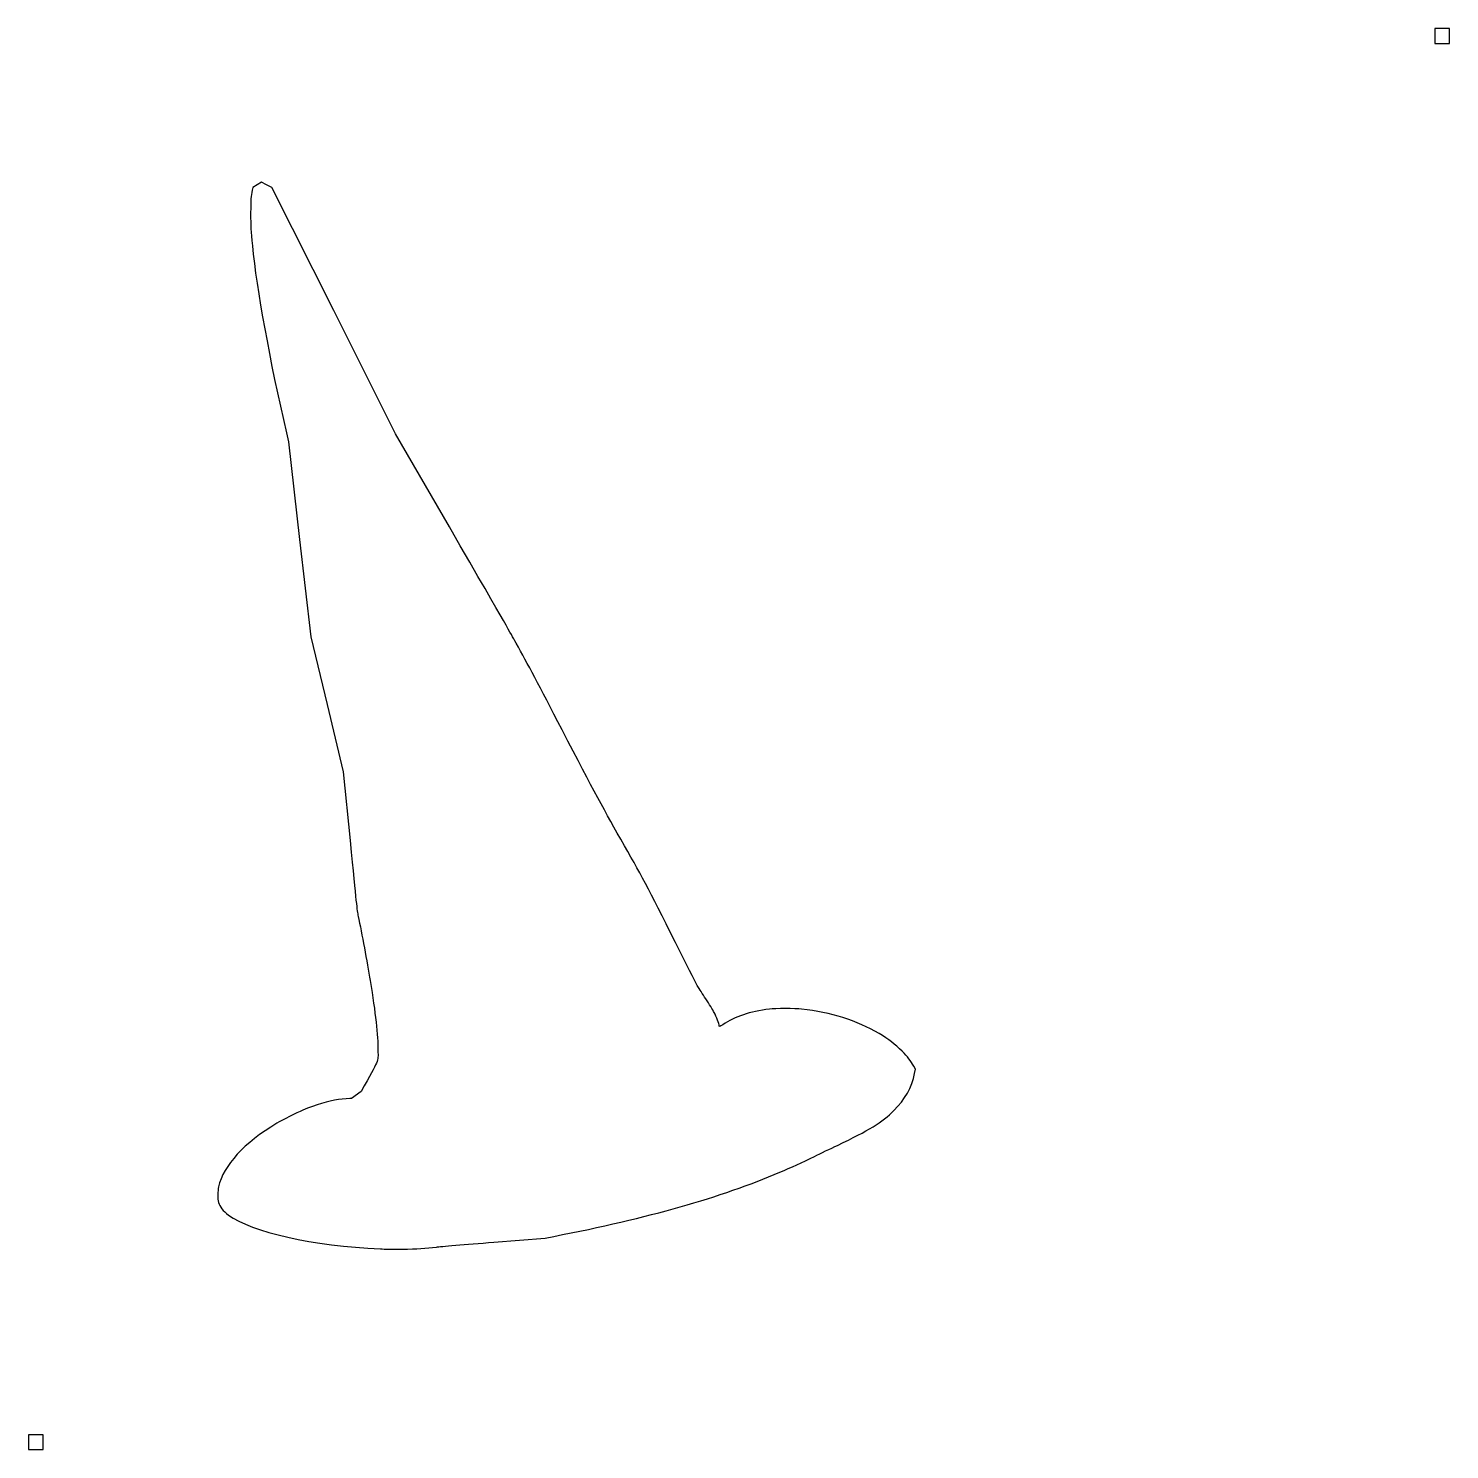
# Model space of a CAD drawing. Header units: centimetres. Extents: x -14.3 to 14.3, y -14.3 to 14.3.
import ezdxf

# ---------------------------------------------------------------- set-up
doc = ezdxf.new("R2010")
doc.units = ezdxf.units.CM
doc.header["$MEASUREMENT"] = 0
doc.layers.add('Layer 1', color=7, linetype='Continuous')

msp = doc.modelspace()

# ---------------------------------------------------------------- linework, layer by layer
at = {"layer": 'Layer 1'}
for points in [[(13.99164, 13.98748), (14.2869, 13.98748), (14.2869, 14.28752), (13.99164, 14.28752), (13.99164, 13.98748)], [(-14.2875, -14.2875), (-13.98984, -14.2875), (-13.98984, -13.98984), (-14.2875, -13.98984), (-14.2875, -14.2875)]]:
    msp.add_lwpolyline(points, close=True, dxfattribs=at)
msp.add_open_spline([(-7.2104, -10.25281), (-8.56451, -10.19222), (-9.80164, -9.91615), (-10.26318, -9.57156), (-10.26318, -9.57156), (-10.37427, -9.48862), (-10.44244, -9.40335), (-10.46615, -9.31766), (-10.46615, -9.31766), (-10.48379, -9.25397), (-10.48313, -9.08277), (-10.46495, -9.00467), (-10.46495, -9.00467), (-10.3639, -8.57041), (-9.95236, -8.1212), (-9.29453, -7.72711), (-9.29453, -7.72711), (-9.17935, -7.6581), (-8.89562, -7.51605), (-8.76975, -7.46437), (-8.76975, -7.46437), (-8.5108, -7.35805), (-8.2623, -7.28399), (-8.0538, -7.25099), (-8.0538, -7.25099), (-7.97406, -7.23838), (-7.79832, -7.22224), (-7.79347, -7.22709), (-7.79347, -7.22709), (-7.79347, -7.22709), (-7.59882, -7.08796), (-7.59882, -7.08796), (-7.59882, -7.08796), (-7.22748, -6.42294), (-7.25928, -6.49988), (-7.25918, -6.26596), (-7.25918, -6.26596), (-7.25907, -5.95884), (-7.30913, -5.5112), (-7.41657, -4.85889), (-7.41657, -4.85889), (-7.47811, -4.48524), (-7.58561, -3.90558), (-7.65641, -3.56568), (-7.65641, -3.56568), (-7.68337, -3.43625), (-7.69439, -3.33458), (-7.82147, -2.04381), (-7.82147, -2.04381), (-7.82147, -2.04381), (-7.95764, -0.66064), (-7.95764, -0.66064), (-7.95764, -0.66064), (-7.95764, -0.66064), (-8.28365, 0.6962), (-8.28365, 0.6962), (-8.28365, 0.6962), (-8.28365, 0.6962), (-8.60966, 2.05305), (-8.60966, 2.05305), (-8.60966, 2.05305), (-8.60966, 2.05305), (-8.83382, 4.01357), (-8.83382, 4.01357), (-8.83382, 4.01357), (-8.83382, 4.01357), (-9.05798, 5.9741), (-9.05798, 5.9741), (-9.05798, 5.9741), (-9.05798, 5.9741), (-9.09978, 6.15403), (-9.09978, 6.15403), (-9.09978, 6.15403), (-9.43592, 7.60068), (-9.6985, 9.04291), (-9.78499, 9.91746), (-9.78499, 9.91746), (-9.81534, 10.22438), (-9.81931, 10.30099), (-9.81917, 10.57719), (-9.81917, 10.57719), (-9.81903, 10.85581), (-9.81583, 10.90286), (-9.7882, 11.03291), (-9.7882, 11.03291), (-9.7882, 11.03291), (-9.77579, 11.0913), (-9.77579, 11.0913), (-9.77579, 11.0913), (-9.77579, 11.0913), (-9.68947, 11.14306), (-9.68947, 11.14306), (-9.68947, 11.14306), (-9.68947, 11.14306), (-9.60315, 11.19483), (-9.60315, 11.19483), (-9.60315, 11.19483), (-9.60315, 11.19483), (-9.49862, 11.1409), (-9.49862, 11.1409), (-9.49862, 11.1409), (-9.49862, 11.1409), (-9.39408, 11.08698), (-9.39408, 11.08698), (-9.39408, 11.08698), (-9.39408, 11.08698), (-8.14929, 8.61301), (-8.14929, 8.61301), (-8.14929, 8.61301), (-8.14929, 8.61301), (-6.90451, 6.13903), (-6.90451, 6.13903), (-6.90451, 6.13903), (-6.90451, 6.13903), (-5.82342, 4.26481), (-5.82342, 4.26481), (-5.82342, 4.26481), (-4.57428, 2.09924), (-4.62623, 2.18967), (-4.47983, 1.92579), (-4.47983, 1.92579), (-4.24762, 1.50719), (-4.02489, 1.08711), (-3.55569, 0.18276), (-3.55569, 0.18276), (-2.9114, -1.05907), (-2.70791, -1.4374), (-2.30368, -2.14502), (-2.30368, -2.14502), (-1.9291, -2.80071), (-1.77095, -3.10186), (-1.16897, -4.30574), (-1.16897, -4.30574), (-1.00216, -4.63936), (-0.8479, -4.9424), (-0.82619, -4.97916), (-0.82619, -4.97916), (-0.80447, -5.01593), (-0.73228, -5.12704), (-0.66576, -5.22609), (-0.66576, -5.22609), (-0.59925, -5.32513), (-0.52377, -5.44755), (-0.49804, -5.49813), (-0.49804, -5.49813), (-0.45407, -5.58456), (-0.39948, -5.73084), (-0.39948, -5.76225), (-0.39948, -5.76225), (-0.39948, -5.78754), (-0.38796, -5.78466), (-0.32767, -5.74431), (-0.32767, -5.74431), (-0.08364, -5.58096), (0.22061, -5.47956), (0.6126, -5.43092), (0.6126, -5.43092), (0.7162, -5.41807), (1.14066, -5.41806), (1.25733, -5.43091), (1.25733, -5.43091), (1.8464, -5.49578), (2.37026, -5.66112), (2.8161, -5.92291), (2.8161, -5.92291), (3.01043, -6.03701), (3.13749, -6.13428), (3.28149, -6.27916), (3.28149, -6.27916), (3.38723, -6.38556), (3.45401, -6.4723), (3.51182, -6.57836), (3.51182, -6.57836), (3.51182, -6.57836), (3.54612, -6.64128), (3.54612, -6.64128), (3.54612, -6.64128), (3.54612, -6.64128), (3.52969, -6.72468), (3.52969, -6.72468), (3.52969, -6.72468), (3.47483, -7.00325), (3.33869, -7.24795), (3.11525, -7.46955), (3.11525, -7.46955), (2.87643, -7.70642), (2.61153, -7.86973), (1.97703, -8.17126), (1.97703, -8.17126), (1.84302, -8.23494), (1.63723, -8.33426), (1.51972, -8.39196), (1.51972, -8.39196), (1.27577, -8.51176), (1.04465, -8.61793), (0.82251, -8.71224), (0.82251, -8.71224), (-0.37021, -9.21866), (-1.81419, -9.62798), (-3.72435, -10.00116), (-3.72435, -10.00116), (-3.72435, -10.00116), (-3.89678, -10.03484), (-3.89678, -10.03484), (-3.89678, -10.03484), (-3.89678, -10.03484), (-4.93135, -10.11743), (-4.93135, -10.11743), (-4.93135, -10.11743), (-5.50036, -10.16285), (-6.01821, -10.20683), (-6.08212, -10.21517), (-6.08212, -10.21517), (-6.29933, -10.2435), (-6.46805, -10.25359), (-6.77183, -10.25642), (-6.77183, -10.25642), (-6.9347, -10.25794), (-7.13206, -10.25631), (-7.2104, -10.25281)], degree=3, knots=[0, 0, 0, 0, 0.01785714, 0.01785714, 0.01785714, 0.01785714, 0.03571429, 0.03571429, 0.03571429, 0.03571429, 0.05357143, 0.05357143, 0.05357143, 0.05357143, 0.07142857, 0.07142857, 0.07142857, 0.07142857, 0.08928571, 0.08928571, 0.08928571, 0.08928571, 0.10714286, 0.10714286, 0.10714286, 0.10714286, 0.125, 0.125, 0.125, 0.125, 0.14285714, 0.14285714, 0.14285714, 0.14285714, 0.16071429, 0.16071429, 0.16071429, 0.16071429, 0.17857143, 0.17857143, 0.17857143, 0.17857143, 0.19642857, 0.19642857, 0.19642857, 0.19642857, 0.21428571, 0.21428571, 0.21428571, 0.21428571, 0.23214286, 0.23214286, 0.23214286, 0.23214286, 0.25, 0.25, 0.25, 0.25, 0.26785714, 0.26785714, 0.26785714, 0.26785714, 0.28571429, 0.28571429, 0.28571429, 0.28571429, 0.30357143, 0.30357143, 0.30357143, 0.30357143, 0.32142857, 0.32142857, 0.32142857, 0.32142857, 0.33928571, 0.33928571, 0.33928571, 0.33928571, 0.35714286, 0.35714286, 0.35714286, 0.35714286, 0.375, 0.375, 0.375, 0.375, 0.39285714, 0.39285714, 0.39285714, 0.39285714, 0.41071429, 0.41071429, 0.41071429, 0.41071429, 0.42857143, 0.42857143, 0.42857143, 0.42857143, 0.44642857, 0.44642857, 0.44642857, 0.44642857, 0.46428571, 0.46428571, 0.46428571, 0.46428571, 0.48214286, 0.48214286, 0.48214286, 0.48214286, 0.5, 0.5, 0.5, 0.5, 0.51785714, 0.51785714, 0.51785714, 0.51785714, 0.53571429, 0.53571429, 0.53571429, 0.53571429, 0.55357143, 0.55357143, 0.55357143, 0.55357143, 0.57142857, 0.57142857, 0.57142857, 0.57142857, 0.58928571, 0.58928571, 0.58928571, 0.58928571, 0.60714286, 0.60714286, 0.60714286, 0.60714286, 0.625, 0.625, 0.625, 0.625, 0.64285714, 0.64285714, 0.64285714, 0.64285714, 0.66071429, 0.66071429, 0.66071429, 0.66071429, 0.67857143, 0.67857143, 0.67857143, 0.67857143, 0.69642857, 0.69642857, 0.69642857, 0.69642857, 0.71428571, 0.71428571, 0.71428571, 0.71428571, 0.73214286, 0.73214286, 0.73214286, 0.73214286, 0.75, 0.75, 0.75, 0.75, 0.76785714, 0.76785714, 0.76785714, 0.76785714, 0.78571429, 0.78571429, 0.78571429, 0.78571429, 0.80357143, 0.80357143, 0.80357143, 0.80357143, 0.82142857, 0.82142857, 0.82142857, 0.82142857, 0.83928571, 0.83928571, 0.83928571, 0.83928571, 0.85714286, 0.85714286, 0.85714286, 0.85714286, 0.875, 0.875, 0.875, 0.875, 0.89285714, 0.89285714, 0.89285714, 0.89285714, 0.91071429, 0.91071429, 0.91071429, 0.91071429, 0.92857143, 0.92857143, 0.92857143, 0.92857143, 0.94642857, 0.94642857, 0.94642857, 0.94642857, 0.96428571, 0.96428571, 0.96428571, 0.96428571, 1, 1, 1, 1], dxfattribs=at)

doc.saveas('drawing.dxf')
